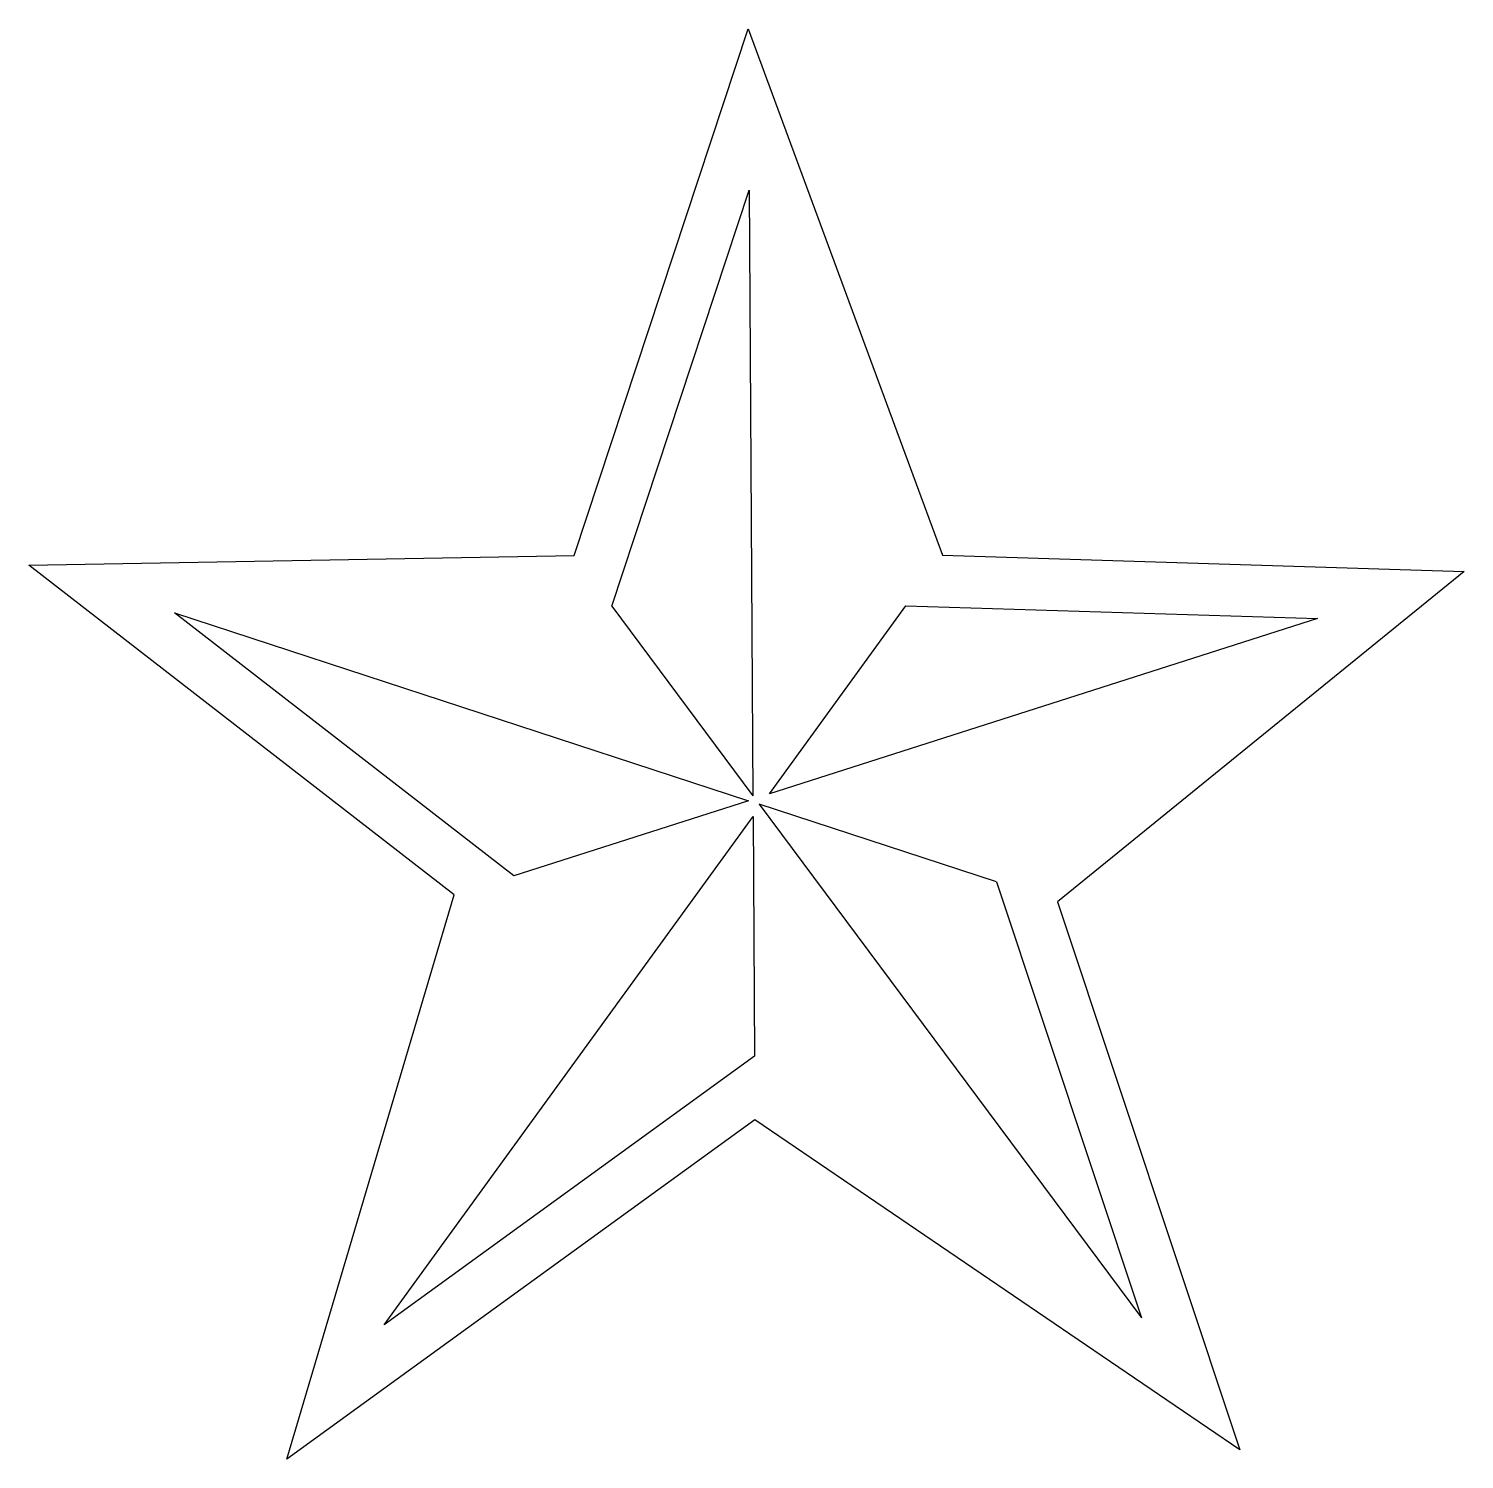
# Model space of a CAD drawing. Header units: metres. Extents: x -88.3 to -60.5, y 94.2 to 122.
import ezdxf

# ---------------------------------------------------------------- set-up
doc = ezdxf.new("R2010")
doc.units = ezdxf.units.M

msp = doc.modelspace()

# ---------------------------------------------------------------- linework, layer by layer
at = {"color": 7, "linetype": 'CONTINUOUS'}
for p, q in [((-77.714, 111.753), (-74.339, 121.966)), ((-74.339, 121.966), (-70.573, 111.761)), ((-88.286, 111.571), (-77.714, 111.753)), ((-70.573, 111.761), (-60.462, 111.444)), ((-80.038, 105.178), (-88.286, 111.571)), ((-60.462, 111.444), (-68.344, 105.041)), ((-64.221, 110.561), (-64.221, 110.561)), ((-84.942, 110.244), (-84.942, 110.244)), ((-74.252, 107.606), (-74.252, 107.606)), ((-73.819, 106.755), (-73.819, 106.755)), ((-83.286, 94.238), (-80.038, 105.178)), ((-68.344, 105.041), (-64.815, 94.419)), ((-74.211, 100.82), (-83.286, 94.238)), ((-64.815, 94.419), (-74.211, 100.82))]:
    msp.add_line(p, q, dxfattribs=at)
at = {"layer": '13', "color": 14, "linetype": 'CONTINUOUS'}
for p, q in [((-76.984, 110.773), (-74.32, 118.836)), ((-74.32, 118.836), (-74.249, 107.097)), ((-86.689, 111.599), (-86.689, 111.599)), ((-76.984, 110.773), (-74.249, 107.097)), ((-73.931, 107.133), (-71.283, 110.782)), ((-71.283, 110.782), (-63.309, 110.533)), ((-78.882, 105.548), (-85.459, 110.645)), ((-85.459, 110.645), (-85.459, 110.645)), ((-85.459, 110.645), (-74.337, 107.003)), ((-63.309, 110.533), (-73.931, 107.133)), ((-74.337, 107.003), (-78.882, 105.548)), ((-69.527, 105.428), (-74.129, 106.935)), ((-74.129, 106.935), (-66.719, 96.978)), ((-81.395, 96.846), (-74.247, 106.698)), ((-74.247, 106.698), (-74.219, 102.05)), ((-69.527, 105.428), (-66.719, 96.978)), ((-74.219, 102.05), (-81.395, 96.846))]:
    msp.add_line(p, q, dxfattribs=at)

doc.saveas('drawing.dxf')
